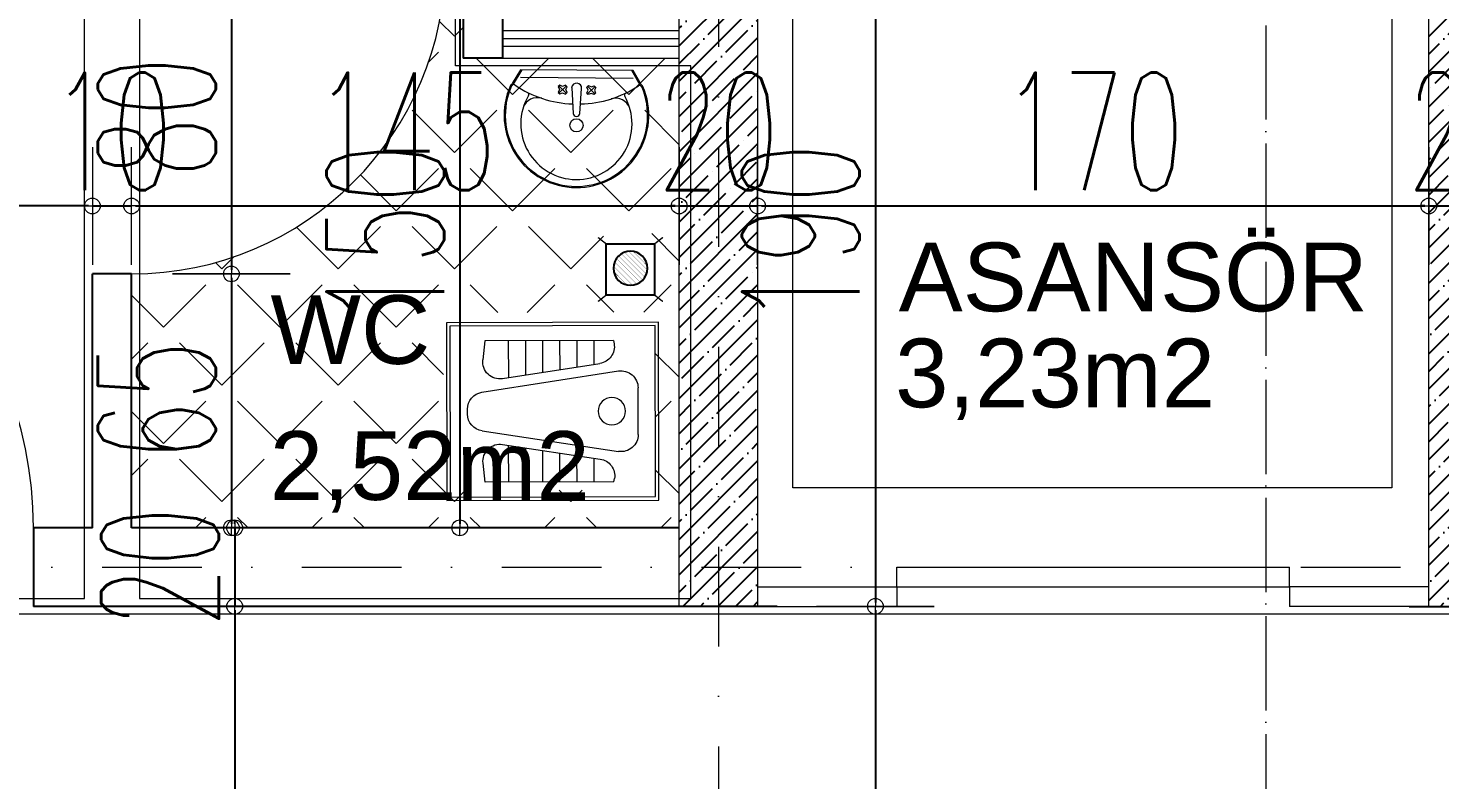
# Model space of a CAD drawing. Header units: millimetres. Extents: x -16104 to 67872, y -88009 to 12107.
# Drawn here: x 11745.8 to 12105.5, y 10745.9 to 10937.3 of the extents above; entities that cross this region are included whole.
import ezdxf

# ---------------------------------------------------------------- set-up
doc = ezdxf.new("R2010")
doc.units = ezdxf.units.MM
for name, pattern in [('ACAD_ISO04W100', [30, 24, -3, 0, -3]), ('ACAD_ISO07W100', [3, 0, -3]), ('DASHDOTX2', [50.8, 25.4, -12.7, 0, -12.7])]:
    doc.linetypes.add(name, pattern=pattern)
doc.layers.get('0').update_dxf_attribs({"color": 241})
for name, color, linetype, lineweight in [('AKS', 1, 'ACAD_ISO07W100', 5), ('akslar', 144, 'Continuous', 20), ('duvar', 123, 'Continuous', 25), ('emsal&kolon', 1, 'Continuous', 5), ('kapı', 3, 'Continuous', 5), ('OLCU', 54, 'Continuous', 13), ('pencere', 5, 'Continuous', 5), ('SıVA', 40, 'Continuous', 9), ('TARAMA', 8, 'Continuous', 15), ('tefriş', 30, 'Continuous', 5), ('ÖLÇÜ', 252, 'Continuous', 20)]:
    doc.layers.add(name, color=color, linetype=linetype, lineweight=lineweight)
doc.styles.add('DIM', font='Txttw.shx', dxfattribs={"width": 0.6})
doc.dimstyles.new('50', dxfattribs={"dimscale": 0, "dimtxt": 30, "dimasz": 1, "dimexe": 0, "dimexo": 2, "dimgap": 4, "dimtad": 1, "dimdec": 0, "dimzin": 0, "dimdsep": 46, "dimtxsty": 'DIM', "dimblk1": 'DOT', "dimblk2": 'DOT', "dimsah": 1, "dimcen": 1.5, "dimdle": 3, "dimse1": 1, "dimse2": 1, "dimclrd": 256, "dimclre": 9, "dimclrt": 256, "dimadec": 0, "dimazin": 0, "dimtfac": 0.24, "dimtdec": 0, "dimtix": 1, "dimtmove": 2, "dimatfit": 3, "dimldrblk": 'DOT', "dimfxl": 0, "dimtolj": 1, "dimtzin": 15, "dimarcsym": 0})

# ---------------------------------------------------------------- blocks, each defined once
blk = doc.blocks.new('DOT')
for p, q in [((0, 15), (0, -15)), ((-2, 0), (0, 0)), ((2, 0), (0, 0))]:
    blk.add_line(p, q)
blk.add_circle((0, 0), 2)
blk = doc.blocks.new('*D553')
at = {"layer": 'Defpoints', "color": 0, "transparency": 16777216}
for p in [(11797.57, 10954.73), (11797.57, 10874.73), (11797.57, 10874.73)]:
    blk.add_point(p, dxfattribs=at)
at = {"layer": 'OLCU', "lineweight": -2, "transparency": 16777216}
blk.add_line((11797.57, 10953.73), (11797.57, 10875.73), dxfattribs=at)
for p, rotation in [((11797.57, 10954.73), 90), ((11797.57, 10874.73), 270)]:
    blk.add_blockref('DOT', p, dxfattribs=dict(at, rotation=rotation))
at = {"layer": 'OLCU', "transparency": 16777216, "insert": (11778.57, 10914.73), "char_height": 30, "attachment_point": 5, "rotation": 90, "style": 'DIM'}
blk.add_mtext('\\A1;80', dxfattribs=at)
blk = doc.blocks.new('*D1009')
at = {"layer": 'Defpoints', "color": 0, "transparency": 16777216}
for p in [(11772.15, 10874.73), (11772.15, 10810.04), (11797.57, 10810.04)]:
    blk.add_point(p, dxfattribs=at)
at = {"layer": 'OLCU', "lineweight": -2, "transparency": 16777216}
blk.add_line((11797.57, 10873.73), (11797.57, 10811.04), dxfattribs=at)
for p, rotation in [((11797.57, 10874.73), 90), ((11797.57, 10810.04), 270)]:
    blk.add_blockref('DOT', p, dxfattribs=dict(at, rotation=rotation))
at = {"layer": 'OLCU', "transparency": 16777216, "insert": (11778.57, 10842.39), "char_height": 30, "attachment_point": 5, "rotation": 90, "style": 'DIM'}
blk.add_mtext('\\A1;65', dxfattribs=at)
blk = doc.blocks.new('*D554')
at = {"layer": 'Defpoints', "color": 0, "transparency": 16777216}
for p in [(11798.41, 10810.04), (11798.41, 10790.04), (11798.41, 10790.04)]:
    blk.add_point(p, dxfattribs=at)
at = {"layer": 'OLCU', "lineweight": -2, "transparency": 16777216}
for p, q in [((11798.41, 10811.04), (11798.41, 10812.04)), ((11798.41, 10810.04), (11798.41, 10790.04)), ((11798.41, 10789.04), (11798.41, 10788.04))]:
    blk.add_line(p, q, dxfattribs=at)
for p, rotation in [((11798.41, 10810.04), 270), ((11798.41, 10790.04), 90)]:
    blk.add_blockref('DOT', p, dxfattribs=dict(at, rotation=rotation))
at = {"layer": 'OLCU', "transparency": 16777216, "insert": (11779.41, 10800.04), "char_height": 30, "attachment_point": 5, "rotation": 90, "style": 'DIM'}
blk.add_mtext('\\A1;20', dxfattribs=at)
blk = doc.blocks.new('*D555')
at = {"layer": 'Defpoints', "color": 0, "transparency": 16777216}
for p in [(11798.41, 10790.04), (11798.41, 10650.04), (11798.41, 10650.04)]:
    blk.add_point(p, dxfattribs=at)
at = {"layer": 'OLCU', "lineweight": -2, "transparency": 16777216}
blk.add_line((11798.41, 10789.04), (11798.41, 10651.04), dxfattribs=at)
for p, rotation in [((11798.41, 10790.04), 90), ((11798.41, 10650.04), 270)]:
    blk.add_blockref('DOT', p, dxfattribs=dict(at, rotation=rotation))
at = {"layer": 'OLCU', "transparency": 16777216, "insert": (11779.41, 10720.04), "char_height": 30, "attachment_point": 5, "rotation": 90, "style": 'DIM'}
blk.add_mtext('\\A1;140', dxfattribs=at)
blk = doc.blocks.new('*D562')
at = {"layer": 'Defpoints', "color": 0, "transparency": 16777216}
for p in [(11961.65, 10979.73), (11961.65, 10790.04), (11962.49, 10790.04)]:
    blk.add_point(p, dxfattribs=at)
at = {"layer": 'OLCU', "lineweight": -2, "transparency": 16777216}
blk.add_line((11961.65, 10978.73), (11961.65, 10791.04), dxfattribs=at)
for p, rotation in [((11961.65, 10979.73), 90), ((11961.65, 10790.04), 270)]:
    blk.add_blockref('DOT', p, dxfattribs=dict(at, rotation=rotation))
at = {"layer": 'OLCU', "transparency": 16777216, "insert": (11942.65, 10884.89), "char_height": 30, "attachment_point": 5, "rotation": 90, "style": 'DIM'}
blk.add_mtext('\\A1;190', dxfattribs=at)
blk = doc.blocks.new('*D1014')
at = {"layer": 'Defpoints', "color": 0, "transparency": 16777216}
for p in [(11855.77, 10959.73), (11855.77, 10810.04), (11855.77, 10810.04)]:
    blk.add_point(p, dxfattribs=at)
at = {"layer": 'OLCU', "lineweight": -2, "transparency": 16777216}
blk.add_line((11855.77, 10958.73), (11855.77, 10811.04), dxfattribs=at)
for p, rotation in [((11855.77, 10959.73), 90), ((11855.77, 10810.04), 270)]:
    blk.add_blockref('DOT', p, dxfattribs=dict(at, rotation=rotation))
at = {"layer": 'OLCU', "transparency": 16777216, "insert": (11836.77, 10884.89), "char_height": 30, "attachment_point": 5, "rotation": 90, "style": 'DIM'}
blk.add_mtext('\\A1;150', dxfattribs=at)
blk = doc.blocks.new('*D1016')
at = {"layer": 'Defpoints', "color": 0, "transparency": 16777216}
for p in [(11772.15, 10892.03), (11762.15, 10874.73), (11772.15, 10874.73)]:
    blk.add_point(p, dxfattribs=at)
at = {"layer": 'OLCU', "lineweight": -2, "transparency": 16777216}
for p, q in [((11761.15, 10892.03), (11760.15, 10892.03)), ((11762.15, 10892.03), (11772.15, 10892.03)), ((11773.15, 10892.03), (11774.15, 10892.03))]:
    blk.add_line(p, q, dxfattribs=at)
blk.add_blockref('DOT', (11762.15, 10892.03), dxfattribs=at)
at = {"layer": 'OLCU', "lineweight": -2, "transparency": 16777216, "rotation": 180}
blk.add_blockref('DOT', (11772.15, 10892.03), dxfattribs=at)
at = {"layer": 'OLCU', "transparency": 16777216, "insert": (11767.15, 10911.03), "char_height": 30, "attachment_point": 5, "style": 'DIM'}
blk.add_mtext('\\A1;10', dxfattribs=at)
blk = doc.blocks.new('*D564')
at = {"layer": 'Defpoints', "color": 0, "transparency": 16777216}
for p in [(11632.15, 10892.03), (11632.15, 10874.73), (11762.15, 10874.73)]:
    blk.add_point(p, dxfattribs=at)
at = {"layer": 'OLCU', "lineweight": -2, "transparency": 16777216}
blk.add_line((11761.15, 10892.03), (11633.15, 10892.03), dxfattribs=at)
at = {"layer": 'OLCU', "lineweight": -2, "transparency": 16777216, "rotation": 180}
blk.add_blockref('DOT', (11632.15, 10892.03), dxfattribs=at)
at = {"layer": 'OLCU', "lineweight": -2, "transparency": 16777216}
blk.add_blockref('DOT', (11762.15, 10892.03), dxfattribs=at)
at = {"layer": 'OLCU', "transparency": 16777216, "insert": (11697.15, 10911.03), "char_height": 30, "attachment_point": 5, "style": 'DIM'}
blk.add_mtext('\\A1;130', dxfattribs=at)
blk = doc.blocks.new('*D571')
at = {"layer": 'Defpoints', "color": 0, "transparency": 16777216}
for p in [(11772.15, 10892.03), (11911.65, 10892.03), (11911.65, 10892.03)]:
    blk.add_point(p, dxfattribs=at)
at = {"layer": 'OLCU', "lineweight": -2, "transparency": 16777216}
blk.add_line((11773.15, 10892.03), (11910.65, 10892.03), dxfattribs=at)
at = {"layer": 'OLCU', "lineweight": -2, "transparency": 16777216, "rotation": 180}
blk.add_blockref('DOT', (11772.15, 10892.03), dxfattribs=at)
at = {"layer": 'OLCU', "lineweight": -2, "transparency": 16777216}
blk.add_blockref('DOT', (11911.65, 10892.03), dxfattribs=at)
at = {"layer": 'OLCU', "transparency": 16777216, "insert": (11841.9, 10911.03), "char_height": 30, "attachment_point": 5, "style": 'DIM'}
blk.add_mtext('\\A1;145', dxfattribs=at)
blk = doc.blocks.new('*D572')
at = {"layer": 'Defpoints', "color": 0, "transparency": 16777216}
for p in [(11911.65, 10892.03), (11931.65, 10892.03), (11931.65, 10892.03)]:
    blk.add_point(p, dxfattribs=at)
at = {"layer": 'OLCU', "lineweight": -2, "transparency": 16777216}
for p, q in [((11910.65, 10892.03), (11909.65, 10892.03)), ((11911.65, 10892.03), (11931.65, 10892.03)), ((11932.65, 10892.03), (11933.65, 10892.03))]:
    blk.add_line(p, q, dxfattribs=at)
blk.add_blockref('DOT', (11911.65, 10892.03), dxfattribs=at)
at = {"layer": 'OLCU', "lineweight": -2, "transparency": 16777216, "rotation": 180}
blk.add_blockref('DOT', (11931.65, 10892.03), dxfattribs=at)
at = {"layer": 'OLCU', "transparency": 16777216, "insert": (11921.65, 10911.03), "char_height": 30, "attachment_point": 5, "style": 'DIM'}
blk.add_mtext('\\A1;20', dxfattribs=at)
blk = doc.blocks.new('*D573')
at = {"layer": 'Defpoints', "color": 0, "transparency": 16777216}
for p in [(11931.65, 10892.03), (12102.65, 10892.03), (12102.65, 10892.03)]:
    blk.add_point(p, dxfattribs=at)
at = {"layer": 'OLCU', "lineweight": -2, "transparency": 16777216}
blk.add_line((11932.65, 10892.03), (12101.65, 10892.03), dxfattribs=at)
at = {"layer": 'OLCU', "lineweight": -2, "transparency": 16777216, "rotation": 180}
blk.add_blockref('DOT', (11931.65, 10892.03), dxfattribs=at)
at = {"layer": 'OLCU', "lineweight": -2, "transparency": 16777216}
blk.add_blockref('DOT', (12102.65, 10892.03), dxfattribs=at)
at = {"layer": 'OLCU', "transparency": 16777216, "insert": (12017.15, 10911.03), "char_height": 30, "attachment_point": 5, "style": 'DIM'}
blk.add_mtext('\\A1;170', dxfattribs=at)
blk = doc.blocks.new('*D574')
at = {"layer": 'Defpoints', "color": 0, "transparency": 16777216}
for p in [(12102.65, 10892.03), (12122.65, 10892.03), (12122.65, 10892.03)]:
    blk.add_point(p, dxfattribs=at)
at = {"layer": 'OLCU', "lineweight": -2, "transparency": 16777216}
for p, q in [((12101.65, 10892.03), (12100.65, 10892.03)), ((12102.65, 10892.03), (12122.65, 10892.03)), ((12123.65, 10892.03), (12124.65, 10892.03))]:
    blk.add_line(p, q, dxfattribs=at)
blk.add_blockref('DOT', (12102.65, 10892.03), dxfattribs=at)
at = {"layer": 'OLCU', "lineweight": -2, "transparency": 16777216, "rotation": 180}
blk.add_blockref('DOT', (12122.65, 10892.03), dxfattribs=at)
at = {"layer": 'OLCU', "transparency": 16777216, "insert": (12112.65, 10911.03), "char_height": 30, "attachment_point": 5, "style": 'DIM'}
blk.add_mtext('\\A1;20', dxfattribs=at)
blk = doc.blocks.new('*D914')
at = {"layer": 'Defpoints', "color": 0, "transparency": 16777216}
for p in [(11961.65, 10790.04), (11961.65, 10638.04), (11962.49, 10638.04)]:
    blk.add_point(p, dxfattribs=at)
at = {"layer": 'OLCU', "lineweight": -2, "transparency": 16777216}
blk.add_line((11961.65, 10789.04), (11961.65, 10639.04), dxfattribs=at)
for p, rotation in [((11961.65, 10790.04), 90), ((11961.65, 10638.04), 270)]:
    blk.add_blockref('DOT', p, dxfattribs=dict(at, rotation=rotation))
at = {"layer": 'OLCU', "transparency": 16777216, "insert": (11942.65, 10714.04), "char_height": 30, "attachment_point": 5, "rotation": 90, "style": 'DIM'}
blk.add_mtext('\\A1;152', dxfattribs=at)
blk = doc.blocks.new('hela taşı')
for p, q in [((2105.67, 990.71), (2105.67, 1042.71)), ((2105.67, 1042.71), (2167.67, 1042.71)), ((2106.67, 991.71), (2106.67, 1041.71)), ((2106.67, 1041.71), (2166.67, 1041.71)), ((2166.67, 1041.71), (2166.67, 991.71)), ((2167.67, 1042.71), (2167.67, 990.71)), ((2118.79, 1037.37), (2118.63, 1036.38)), ((2118.79, 1037.37), (2156.43, 1037.37)), ((2124.59, 1037.37), (2124.59, 1030.41)), ((2129.59, 1037.37), (2129.59, 1029.65)), ((2134.59, 1037.37), (2134.59, 1028.88)), ((2139.59, 1037.37), (2139.59, 1028.11)), ((2144.59, 1037.37), (2144.59, 1027.35)), ((2149.59, 1037.37), (2149.59, 1026.58)), ((2156.43, 1037.37), (2157.06, 1031.82)), ((2157.33, 1022.36), (2117.42, 1028.48)), ((2151.33, 1026.32), (2122.82, 1030.68)), ((2111.67, 1009.89), (2111.67, 1023.53)), ((2161.57, 1016), (2161.57, 1017.42)), ((2157.33, 1011.06), (2117.42, 1004.95)), ((2151.33, 1007.11), (2122.82, 1002.74)), ((2129.59, 996.05), (2129.59, 1003.77)), ((2134.59, 996.05), (2134.59, 1004.54)), ((2139.59, 996.05), (2139.59, 1005.31)), ((2144.59, 996.05), (2144.59, 1006.07)), ((2149.59, 996.05), (2149.59, 1006.84)), ((2124.59, 996.05), (2124.59, 1003.01)), ((2156.43, 996.05), (2157.06, 1001.61)), ((2118.79, 996.05), (2118.63, 997.04)), ((2118.79, 996.05), (2156.43, 996.05)), ((2166.67, 991.71), (2106.67, 991.71)), ((2167.67, 990.71), (2105.67, 990.71))]:
    blk.add_line(p, q)
blk.add_circle((2119.38, 1016.71), 4)
for centre, start, end in [((2123.58, 1035.63), 171.289, 261.289), ((2116.67, 1023.53), 81.289, 180), ((2152.09, 1031.26), 261.289, 6.4139), ((2156.57, 1017.42), 0, 81.289), ((2156.57, 1016), 278.711, 360), ((2116.67, 1009.89), 180, 278.711), ((2152.09, 1002.16), 353.5861, 98.711), ((2123.58, 997.8), 98.711, 188.711)]:
    blk.add_arc(centre, 5, start, end)
blk = doc.blocks.new('lavabo')
at = {"layer": 'tefriş', "linetype": 'Continuous'}
for p, q in [((-22.77, -4.94), (-19.92, 0)), ((-22.43, -5.14), (-19.46, 0)), ((-19.92, 0), (19.92, 0)), ((19.46, 0), (22.43, -5.14)), ((19.92, 0), (22.77, -4.94)), ((19.92, -2.7), (-19.92, -2.7)), ((-6.25, -5.54), (-6.77, -6.08)), ((-6.77, -6.08), (-6.31, -7.1)), ((-6.31, -7.1), (-6.71, -8.15)), ((-6.71, -8.15), (-6.17, -8.66)), ((-6.51, -5.81), (-3.84, -8.34)), ((-6.44, -8.41), (-3.91, -5.74)), ((-5.2, -5.94), (-6.25, -5.54)), ((-6.17, -8.66), (-5.15, -8.21)), ((-4.18, -5.48), (-5.2, -5.94)), ((-5.15, -8.21), (-4.1, -8.61)), ((-3.64, -6), (-4.18, -5.48)), ((-4.1, -8.61), (-3.58, -8.07)), ((-4.04, -7.04), (-3.64, -6)), ((-3.58, -8.07), (-4.04, -7.04)), ((-1.17, -15.33), (-1.76, -6.54)), ((1.76, -6.26), (1.14, -15.33)), ((3.38, -5.9), (3.91, -5.38)), ((3.81, -6.94), (3.38, -5.9)), ((3.38, -7.98), (3.81, -6.94)), ((3.91, -8.51), (3.38, -7.98)), ((6.25, -8.24), (3.65, -5.64)), ((6.25, -5.64), (3.65, -8.24)), ((3.91, -5.38), (4.95, -5.81)), ((4.95, -8.08), (3.91, -8.51)), ((4.95, -5.81), (5.99, -5.38)), ((5.99, -8.51), (4.95, -8.08)), ((5.99, -5.38), (6.51, -5.9)), ((6.51, -7.98), (5.99, -8.51)), ((6.51, -5.9), (6.08, -6.94)), ((6.08, -6.94), (6.51, -7.98))]:
    blk.add_line(p, q, dxfattribs=at)
at = {"layer": 'tefriş', "linetype": 'Continuous', "extrusion": (0, 0, -1)}
for centre, major_axis, ratio, start_param, end_param in [((-23.47, -4.54), (-0.566, 0.566), 1, 2.879793, 3.399519), ((0, -6.4), (-1.25, -1.25), 1, 0.7034, 3.844992), ((23.47, -4.54), (-0.566, -0.566), 1, 6.025259, 6.544985), ((0, -16), (-18.1, -18.1), 1, 5.497787, 7.48683), ((0, -16), (-17.82, -17.82), 1, 5.497787, 7.48683), ((-22.66, -5.93), (-0.566, -0.566), 1, 1.203644, 1.828723), ((-22.66, -5.93), (-0.283, 0.283), 1, -0.367152, 0.257926), ((-23.47, -4.54), (-0.849, -0.849), 1, 4.45059, 4.970315), ((-22.3, -6.09), (-0.566, -0.566), 1, 1.828723, 2.945097), ((-0.28, 26.67), (-27.35, -27.35), 1, 5.526576, 6.089571), ((0, -19.04), (-13.92, 13.92), 1, 3.926991, 6.023888), ((-13.8, -15.22), (-3.8, -3.8), 1, 1.128011, 2.639725), ((-17.71, -8.76), (-0.566, -0.566), 1, 2.805213, 4.453092), ((0, -16), (-18.1, -18.1), 1, 3.508745, 5.497787), ((0, -16), (-17.82, -17.82), 1, 3.508745, 5.497787), ((0, -19.04), (-13.92, 13.92), 1, 1.830093, 3.926991), ((0.28, 26.67), (-27.35, -27.35), 1, 4.906004, 5.469573), ((13.8, -15.22), (-3.8, -3.8), 1, 2.072664, 3.584378), ((17.71, -8.76), (-0.566, -0.566), 1, 0.259297, 1.907176), ((22.3, -6.09), (-0.566, 0.566), 1, 0.196496, 1.31287), ((23.47, -4.54), (-0.849, 0.849), 1, 4.454463, 4.974188), ((22.66, -5.93), (-0.283, 0.283), 1, 1.31287, 1.937948), ((22.66, -5.93), (-0.566, 0.566), 1, 1.31287, 1.937948), ((-0.01, -19.56), (0, 2.35), 0.991954, 1.570796326779968, 7.853981633959554), ((-0.01, -15.24), (-0.82, 0.82), 1, 2.438193, 5.415789)]:
    blk.add_ellipse(centre, major_axis=major_axis, ratio=ratio, start_param=start_param, end_param=end_param, dxfattribs=at)
blk = doc.blocks.new('A$C412C2498')
at = {"color": 5, "const_width": 0.6}
for points in [[(3.64, 24.29), (0.19, 27)], [(23.8, 24.29), (27.26, 27)], [(3.64, 2.95), (0.19, 0.24)], [(23.8, 2.95), (27.26, 0.24)]]:
    blk.add_lwpolyline(points, dxfattribs=at)
at = {"color": 5}
blk.add_lwpolyline([(23.8, 24.29), (3.64, 24.29), (3.64, 2.95), (23.8, 2.95)], close=True, dxfattribs=at)
at = {"const_width": 0.1}
for points in [[(6.68, 12.23), (14.63, 20.17)], [(6.76, 14.48), (12.37, 20.1)], [(7.15, 10.44), (16.41, 19.71)], [(7.89, 9.07), (17.79, 18.97)], [(8.8, 8), (18.86, 18.06)], [(9.96, 7.09), (19.77, 16.9)], [(11.26, 6.45), (20.41, 15.6)], [(13.03, 6.04), (20.82, 13.83)], [(14.77, 6.07), (20.78, 12.09)], [(17.41, 7.02), (19.84, 9.45)]]:
    blk.add_lwpolyline(points, dxfattribs=at)
blk.add_circle((13.74, 13.11), 7.12)
blk = doc.blocks.new('A$C5E2C1EC0')
at = {"xscale": 0.6105719971092185, "yscale": 0.6105719971092185, "zscale": 0.6105719971092185}
blk.add_blockref('A$C412C2498', (0, 0), dxfattribs=at)

msp = doc.modelspace()

# ---------------------------------------------------------------- hatches: boundary and pattern name
h = msp.add_hatch()
h.set_pattern_fill('ANSI35,_O', color=256)
h.set_pattern_definition([(45, (0, 0), (-4.490128, 4.490128), []), (45, (4.49, 0), (-4.490128, 4.490128), [7.9375, -1.5875, 0, -1.5875])])
h.paths.add_polyline_path([(11921.65, 10800.04), (11911.65, 10800.04), (11911.65, 10790.04), (11921.65, 10790.04)])
h.paths.add_polyline_path([(11931.65, 10800.04), (11921.65, 10800.04), (11921.65, 10790.04), (11931.65, 10790.04)])
h.paths.add_polyline_path([(11931.65, 10979.73), (12102.65, 10979.73), (12102.65, 10800.04), (12112.65, 10800.04), (12112.65, 10999.73), (11921.65, 10999.73), (11921.65, 10800.04), (11931.65, 10800.04)])
h.paths.add_polyline_path([(11921.65, 10999.73), (11911.65, 10999.73), (11911.65, 10800.04), (11921.65, 10800.04)])
h.paths.add_polyline_path([(12122.65, 10800.04), (12112.65, 10800.04), (12112.65, 10790.04), (12122.65, 10790.04)])
h.paths.add_polyline_path([(12112.65, 10800.04), (12102.65, 10800.04), (12102.65, 10790.04), (12112.65, 10790.04)])
h.paths.add_polyline_path([(12122.65, 10979.73), (12122.65, 10999.73), (12112.65, 10999.73), (12112.65, 10800.04), (12122.65, 10800.04)])
h.paths.add_polyline_path([(11920.15, 10855.96), (11920.15, 10913.82), (11965.15, 10913.82), (11965.15, 10855.96)], flags=9)
h.paths.add_polyline_path([(11899.58, 10933.53), (11943.72, 10933.53), (11943.72, 10888.53), (11899.58, 10888.53)], flags=9)
h.paths.add_polyline_path([(12090.58, 10933.53), (12134.72, 10933.53), (12134.72, 10888.53), (12090.58, 10888.53)], flags=9)
h.paths.add_polyline_path([(11864.56, 10974.53), (11934.39, 10975.92), (11934.04, 10993.69), (11864.21, 10992.3)], flags=9)
h.paths.add_polyline_path([(11865.3, 10941.72), (11920.03, 10942.81), (11919.71, 10959.2), (11864.97, 10958.11)], flags=9)
h.paths.add_polyline_path([(12117.82, 10941.31), (12172.55, 10942.4), (12172.22, 10958.78), (12117.49, 10957.69)], flags=9)
h.paths.add_polyline_path([(12110.13, 10974.55), (12179.96, 10975.94), (12179.61, 10993.71), (12109.77, 10992.32)], flags=9)
at = {"layer": 'TARAMA'}
h = msp.add_hatch(dxfattribs=at)
h.set_pattern_fill('ANGLE,_O', color=256, scale=3, angle=45)
h.set_pattern_definition([(135, (24034.302, -4e-09), (14.817423, 14.817423), [15.24, -5.715]), (45, (24034.302, -4e-09), (14.817423, -14.817423), [15.24, -5.715])])
h.paths.add_polyline_path([(11911.65, 10929.73), (11911.65, 10810.04), (11831.22, 10810.04), (11831.22, 10900.77, 0.187215), (11852.15, 10954.73), (11831.22, 10954.73), (11831.22, 10959.73), (11856.65, 10959.73), (11856.65, 10929.73), (11866.65, 10929.73)])
h.paths.add_polyline_path([(11892.35, 10887.94), (11892.35, 10874.91), (11904.66, 10874.91), (11904.66, 10887.94)], flags=16)
h.paths.add_polyline_path([(11894.17, 10881.3), (11898.93, 10886.06, -0.064205), (11900.01, 10885.8), (11894.42, 10880.22, -0.064205)], flags=0)
h.paths.add_polyline_path([(11851.59, 10864.88), (11851.71, 10819.58), (11905.72, 10819.72), (11905.61, 10865.02)], flags=16)
h.paths.add_polyline_path([(11852.47, 10864.01), (11852.58, 10820.45), (11904.85, 10820.58), (11904.74, 10864.14)], flags=0)
h.paths.add_polyline_path([(11867.36, 10860.27), (11867.38, 10850.87), (11889.15, 10854.26), (11889.14, 10860.32)], flags=0)
h.paths.add_polyline_path([(11867.42, 10833.67), (11867.45, 10824.27), (11889.23, 10824.32), (11889.21, 10830.39)], flags=0)
h.paths.add_polyline_path([(11831.22, 10900.77), (11831.22, 10810.04), (11784.15, 10810.04), (11772.15, 10810.04), (11772.15, 10874.73), (11772.15, 10874.73, 0.210663)])
edge = h.paths.add_edge_path(flags=16)
edge.add_ellipse((11779.81, 10855.71), major_axis=(0.407, 0.407), ratio=1, start_angle=255.3835, end_angle=285.1616)
edge.add_ellipse((11780.81, 10855.14), major_axis=(0.407, 0.407), ratio=1, start_angle=69.3472, end_angle=105.1616)
h.paths.add_polyline_path([(11782.37, 10843.52), (11781.62, 10843.21), (11780.87, 10843.51), (11780.5, 10843.13), (11780.81, 10842.38), (11780.51, 10841.63), (11780.89, 10841.26), (11781.63, 10841.57), (11782.38, 10841.27), (11782.76, 10841.65), (11782.44, 10842.39), (11782.75, 10843.14)], flags=16)
h.paths.add_polyline_path([(11782.48, 10836.25), (11781.74, 10835.92), (11780.99, 10836.2), (11780.62, 10835.81), (11780.95, 10835.07), (11780.67, 10834.32), (11781.06, 10833.95), (11781.8, 10834.28), (11782.55, 10834), (11782.92, 10834.39), (11782.59, 10835.13), (11782.87, 10835.88)], flags=16)
h.paths.add_polyline_path([(11831.22, 10959.73), (11831.22, 10954.73), (11772.15, 10954.73), (11772.15, 10959.73)])
h.paths.add_polyline_path([(11943.72, 10933.53), (11899.58, 10933.53), (11899.58, 10888.53), (11943.72, 10888.53)], flags=9)
h.paths.add_polyline_path([(11883.79, 10873.77), (11795.5, 10873.77), (11795.5, 10843.99), (11883.79, 10843.99)], flags=9)
h.paths.add_polyline_path([(11882.36, 10908.48), (11834.15, 10908.48), (11834.15, 10881.64), (11882.36, 10881.64)], flags=24)
h = msp.add_hatch(dxfattribs=at)
h.set_pattern_fill('ANGLE,_O', color=256, scale=3, angle=45)
h.set_pattern_definition([(45, (0, 0), (-14.817423, 14.817423), [15.24, -5.715]), (135, (0, 0), (-14.817423, -14.817423), [15.24, -5.715])])
h.paths.add_polyline_path([(12122.65, 10929.73), (12122.65, 10810.04), (12203.09, 10810.04), (12203.09, 10900.77, -0.187215), (12182.15, 10954.73), (12203.09, 10954.73), (12203.09, 10959.73), (12177.65, 10959.73), (12177.65, 10929.73), (12167.65, 10929.73)])
h.paths.add_polyline_path([(12141.95, 10887.94), (12141.95, 10874.91), (12129.64, 10874.91), (12129.64, 10887.94)], flags=16)
h.paths.add_polyline_path([(12140.16, 10881.73, -1), (12131.47, 10881.73, -1)], flags=0)
h.paths.add_polyline_path([(12182.71, 10864.88), (12182.59, 10819.58), (12128.58, 10819.72), (12128.7, 10865.02)], flags=16)
h.paths.add_polyline_path([(12181.84, 10864.01), (12181.72, 10820.45), (12129.45, 10820.58), (12129.56, 10864.14)], flags=0)
h.paths.add_polyline_path([(12166.95, 10860.27), (12166.92, 10850.87), (12145.15, 10854.26), (12145.17, 10860.32)], flags=0)
h.paths.add_polyline_path([(12166.88, 10833.67), (12166.85, 10824.27), (12145.07, 10824.32), (12145.09, 10830.39)], flags=0)
h.paths.add_polyline_path([(12262.15, 10874.73), (12262.15, 10874.73, -0.210663), (12203.09, 10900.77), (12203.09, 10810.04), (12250.15, 10810.04), (12262.15, 10810.04)])
h.paths.add_polyline_path([(12251.55, 10843.14), (12251.94, 10843.52), (12252.68, 10843.21), (12253.43, 10843.51), (12253.81, 10843.13), (12253.49, 10842.38), (12253.8, 10841.63), (12253.41, 10841.26), (12252.67, 10841.57), (12251.92, 10841.27), (12251.54, 10841.65), (12251.86, 10842.39)], flags=16)
h.paths.add_polyline_path([(12251.82, 10836.25), (12252.56, 10835.92), (12253.31, 10836.2), (12253.68, 10835.81), (12253.35, 10835.07), (12253.63, 10834.32), (12253.24, 10833.95), (12252.5, 10834.28), (12251.75, 10834), (12251.38, 10834.39), (12251.71, 10835.13), (12251.43, 10835.88)], flags=16)
h.paths.add_polyline_path([(12203.09, 10959.73), (12203.09, 10954.73), (12262.15, 10954.73), (12262.15, 10959.73)])
h.paths.add_polyline_path([(12090.58, 10933.53), (12134.72, 10933.53), (12134.72, 10888.53), (12090.58, 10888.53)], flags=9)
h.paths.add_polyline_path([(12150.51, 10873.77), (12238.8, 10873.77), (12238.8, 10843.99), (12150.51, 10843.99)], flags=9)
h.paths.add_polyline_path([(12151.94, 10908.48), (12200.16, 10908.48), (12200.16, 10881.64), (12151.94, 10881.64)], flags=24)

# ---------------------------------------------------------------- linework, layer by layer
at = {"layer": 'AKS', "color": 1, "linetype": 'ACAD_ISO04W100'}
msp.add_line((12061.13, 11690.54), (12061.13, 9368.1), dxfattribs=at)
at = {"layer": 'akslar', "linetype": 'DASHDOTX2'}
for p, q in [((11921.65, 11925.04), (11921.65, 9115.54)), ((10492.15, 10800.04), (13542.15, 10800.04))]:
    msp.add_line(p, q, dxfattribs=at)
at = {"layer": 'duvar'}
for p, q in [((11856.65, 10959.73), (11856.65, 10929.73)), ((11866.65, 10939.73), (11866.65, 10929.73)), ((11866.65, 10929.73), (11856.65, 10929.73)), ((11772.15, 10874.73), (11762.15, 10874.73)), ((11762.15, 10810.04), (11762.15, 10874.73)), ((11772.15, 10810.04), (11772.15, 10874.73)), ((11772.15, 10810.04), (11772.15, 10874.73)), ((11772.15, 10810.04), (11772.15, 10874.73)), ((11762.15, 10810.04), (11747.15, 10810.04)), ((11762.15, 10810.04), (11747.15, 10810.04)), ((11747.15, 10810.04), (11747.15, 10790.04)), ((11911.65, 10810.04), (11772.15, 10810.04)), ((11936.65, 10790.04), (11747.15, 10790.04)), ((11936.65, 10790.04), (11747.15, 10790.04)), ((11806.15, 10790.04), (11772.15, 10790.04)), ((11806.15, 10790.04), (11784.15, 10790.04)), ((11916.65, 10790.04), (11816.15, 10790.04)), ((12097.65, 10790.04), (12277.15, 10790.04)), ((12097.65, 10790.04), (12287.15, 10790.04))]:
    msp.add_line(p, q, dxfattribs=at)
at = {"layer": 'emsal&kolon'}
msp.add_lwpolyline([(11931.65, 10790.04), (11911.65, 10790.04), (11911.65, 10999.73), (12122.65, 10999.73), (12122.65, 10979.73), (12122.65, 10790.04), (12102.65, 10790.04), (12102.65, 10979.73), (11931.65, 10979.73), (11931.65, 10790.04)], dxfattribs=at)
at = {"layer": 'kapı'}
for p, q in [((11967.15, 10800.04), (12067.15, 10800.04)), ((11967.15, 10795.04), (11967.15, 10800.04)), ((12067.15, 10795.04), (12067.15, 10800.04)), ((11931.65, 10795.04), (11967.15, 10795.04)), ((11967.15, 10795.04), (11967.15, 10790.04)), ((11967.15, 10795.04), (12067.15, 10795.04)), ((12067.15, 10795.04), (12067.15, 10790.04)), ((12102.65, 10795.04), (12067.15, 10795.04)), ((11936.65, 10790.04), (11967.15, 10790.04)), ((12097.65, 10790.04), (12067.15, 10790.04))]:
    msp.add_line(p, q, dxfattribs=at)
for centre, radius, start, end in [((11772.15, 10954.73), 80, 270, 0), ((11647.15, 10810.04), 100, 0, 90)]:
    msp.add_arc(centre, radius, start, end, dxfattribs=at)
at = {"layer": 'pencere'}
for p, q in [((11866.65, 10936.73), (11911.65, 10936.73)), ((11866.65, 10934.73), (11911.65, 10934.73)), ((11866.65, 10932.73), (11911.65, 10932.73)), ((11866.65, 10929.73), (11911.65, 10929.73))]:
    msp.add_line(p, q, dxfattribs=at)
at = {"layer": 'SıVA'}
for points in [[(11800.15, 11137.73), (11662.15, 11137.73), (11572.15, 11137.73), (11437.15, 11137.73), (11347.15, 11137.73), (11139.15, 11137.73), (11139.15, 11011.73), (11527.15, 11011.73), (11634.15, 11011.73), (11634.15, 10792.04), (11760.15, 10792.04), (11760.15, 10971.73), (11800.15, 10971.73)], [(11774.15, 10957.73), (11774.15, 10874.73), (11774.15, 10792.04), (11914.65, 10792.04), (11914.65, 10927.73), (11854.65, 10927.73), (11854.65, 10957.73)], [(12390.15, 10512.04), (12390.15, 10788.04), (12277.15, 10788.04), (11747.15, 10788.04), (11644.15, 10788.04), (11644.15, 10512.04), (11762.15, 10512.04)]]:
    msp.add_lwpolyline(points, close=True, dxfattribs=at)
at = {"layer": 'ÖLÇÜ'}
msp.add_lwpolyline([(11940.65, 10952.45), (12093.26, 10952.45), (12093.26, 10820.23), (11940.65, 10820.23)], close=True, dxfattribs=at)

# ---------------------------------------------------------------- block references
at = {"ltscale": 50, "xscale": -1, "rotation": 180}
msp.add_blockref('A$C5E2C1EC0', (11890.86, 10884.17), dxfattribs=at)
at = {"layer": 'tefriş', "xscale": -0.7200000000257735, "yscale": 0.720000000030268, "zscale": 0.7200000000000002, "rotation": 359.6165226518136}
msp.add_blockref('lavabo', (11885.57, 10926.66), dxfattribs=at)
at = {"layer": 'tefriş', "lineweight": 25, "xscale": -0.8711999999906481, "yscale": 0.8712000000014086, "zscale": 0.8712000000000001, "rotation": 0.1493192762102069}
msp.add_blockref('hela taşı', (13743.2, 9958.8), dxfattribs=at)

# ---------------------------------------------------------------- texts
at = {"layer": 'emsal&kolon', "char_height": 17.5, "width": 1076.8413}
for s, insert, attachment_point in [('{\\fArial|b0|i0|c162|p34;ASANSÖR}', (12087.14, 10864.95), 9), ('{\\fArial|b0|i0|c162|p34;WC}', (11848.25, 10851.55), 9), ('{\\fArial|b0|i0|c162|p34;3,23m2}', (12048.21, 10837.49), 9), ('{\\fArial|b0|i0|c162|p34;2,52m2}', (11807.36, 10813.9), 7)]:
    msp.add_mtext(s, dxfattribs=dict(at, insert=insert, attachment_point=attachment_point))

# ---------------------------------------------------------------- dimensions: what is measured, and where the dimension line sits
at = {"layer": 'OLCU'}
for base, p1, p2, text, picture, middle in [((11961.65, 10790.04), (11961.65, 10979.73), (11962.49, 10790.04), '190', '*D562', (11942.65, 10884.89)), ((11855.77, 10810.04), (11855.77, 10959.73), (11855.77, 10810.04), '150', '*D1014', (11836.77, 10884.89)), ((11798.41, 10650.04), (11798.41, 10790.04), (11798.41, 10650.04), '140', '*D555', (11779.41, 10720.04)), ((11961.65, 10638.04), (11961.65, 10790.04), (11962.49, 10638.04), '152', '*D914', (11942.65, 10714.04))]:
    dim = msp.add_linear_dim(base=base, p1=p1, p2=p2, angle=90, text=text, dimstyle='50', override={"dimscale": 1}, dxfattribs=at)
    dim.commit()
    dim.dimension.update_dxf_attribs({"geometry": picture, "text_midpoint": middle})
for base, p1, p2, picture, middle in [((11797.57, 10874.73), (11797.57, 10954.73), (11797.57, 10874.73), '*D553', (11778.57, 10914.73)), ((11797.57, 10810.04), (11772.15, 10874.73), (11772.15, 10810.04), '*D1009', (11778.57, 10842.39)), ((11798.41, 10790.04), (11798.41, 10810.04), (11798.41, 10790.04), '*D554', (11779.41, 10800.04))]:
    dim = msp.add_linear_dim(base=base, p1=p1, p2=p2, angle=90, dimstyle='50', override={"dimscale": 1}, dxfattribs=at)
    dim.commit()
    dim.dimension.update_dxf_attribs({"geometry": picture, "text_midpoint": middle})
for base, p1, p2, picture, middle in [((11632.15, 10892.03), (11762.15, 10874.73), (11632.15, 10874.73), '*D564', (11697.15, 10911.03)), ((11772.15, 10892.03), (11762.15, 10874.73), (11772.15, 10874.73), '*D1016', (11767.15, 10911.03)), ((11931.65, 10892.03), (11911.65, 10892.03), (11931.65, 10892.03), '*D572', (11921.65, 10911.03)), ((12122.65, 10892.03), (12102.65, 10892.03), (12122.65, 10892.03), '*D574', (12112.65, 10911.03))]:
    dim = msp.add_linear_dim(base=base, p1=p1, p2=p2, dimstyle='50', override={"dimscale": 1}, dxfattribs=at)
    dim.commit()
    dim.dimension.update_dxf_attribs({"geometry": picture, "text_midpoint": middle})
for base, p1, p2, text, picture, middle in [((11911.65, 10892.03), (11772.15, 10892.03), (11911.65, 10892.03), '145', '*D571', (11841.9, 10911.03)), ((12102.65, 10892.03), (11931.65, 10892.03), (12102.65, 10892.03), '170', '*D573', (12017.15, 10911.03))]:
    dim = msp.add_linear_dim(base=base, p1=p1, p2=p2, text=text, dimstyle='50', override={"dimscale": 1}, dxfattribs=at)
    dim.commit()
    dim.dimension.update_dxf_attribs({"geometry": picture, "text_midpoint": middle})

doc.saveas('drawing.dxf')
